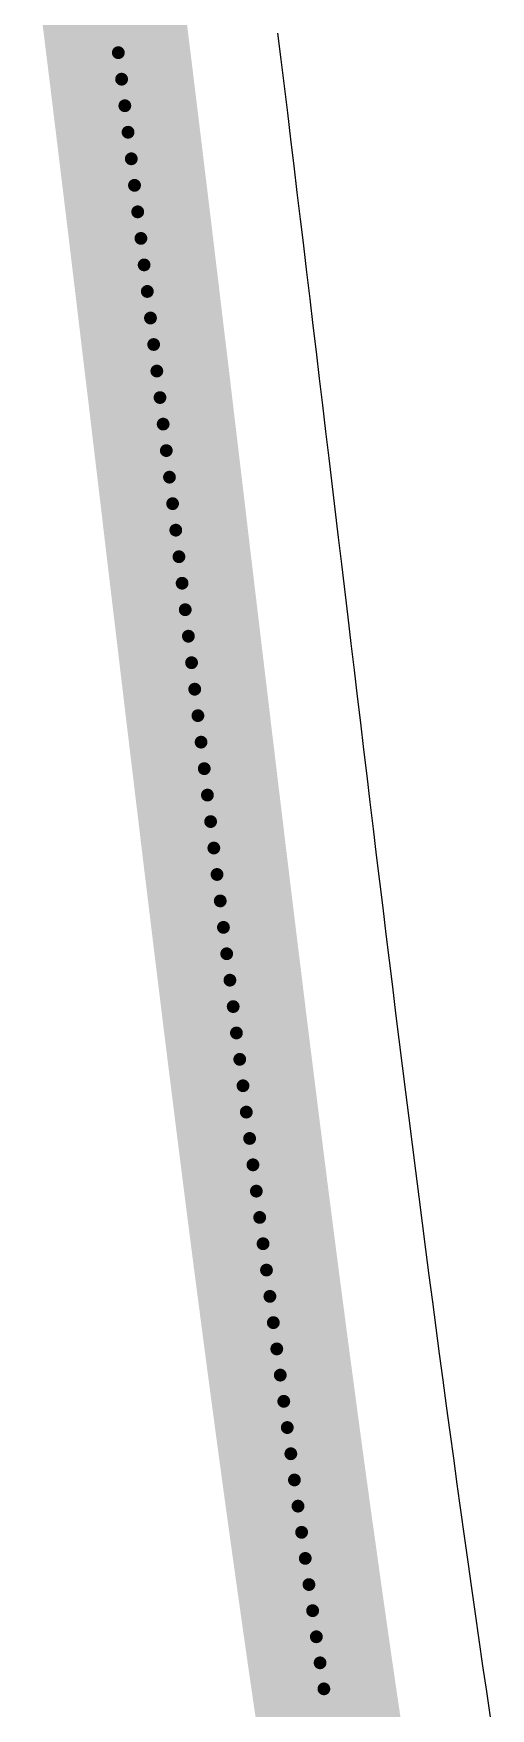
# Model space of a CAD drawing. Header units: millimetres. Extents: x -14 to 86, y -29 to 39.
# Drawn here: x 62.457 to 63.267, y -18.673 to -15.709 of the extents above; entities that cross this region are included whole.
import ezdxf

# ---------------------------------------------------------------- set-up
doc = ezdxf.new("R2010")
doc.units = ezdxf.units.MM
for name, color, linetype in [('BottomLayer', 5, 'Continuous'), ('KeepOutLayer', 6, 'Continuous'), ('Mechanical1', 6, 'Continuous'), ('TopLayer', 1, 'Continuous')]:
    doc.layers.add(name, color=color, linetype=linetype)

msp = doc.modelspace()

# ---------------------------------------------------------------- linework, layer by layer
at = {"layer": 'BottomLayer'}
for p, q in [((62.8955, -15.7549), (62.8897, -15.708)), ((62.8955, -15.755), (62.8955, -15.7549)), ((62.8955, -15.7551), (62.8955, -15.755)), ((62.9013, -15.802), (62.8955, -15.7551)), ((62.9013, -15.8021), (62.9013, -15.802)), ((62.9071, -15.8491), (62.9013, -15.8021)), ((62.9013, -15.8021), (62.9013, -15.8021)), ((62.9071, -15.8492), (62.9071, -15.8491)), ((62.9071, -15.8491), (62.9071, -15.8491)), ((62.9128, -15.8961), (62.9071, -15.8492)), ((62.9128, -15.8962), (62.9128, -15.8961)), ((62.9128, -15.8963), (62.9128, -15.8962)), ((62.9185, -15.9432), (62.9128, -15.8963)), ((62.9185, -15.9433), (62.9185, -15.9432)), ((62.9242, -15.9902), (62.9185, -15.9433)), ((62.9185, -15.9433), (62.9185, -15.9433)), ((62.9242, -15.9903), (62.9242, -15.9902)), ((62.9242, -15.9904), (62.9242, -15.9903)), ((62.9299, -16.0373), (62.9242, -15.9904)), ((62.9299, -16.0374), (62.9299, -16.0373)), ((62.9299, -16.0373), (62.9299, -16.0373)), ((62.9356, -16.0843), (62.9299, -16.0374)), ((62.9356, -16.0844), (62.9356, -16.0843)), ((62.9412, -16.1314), (62.9356, -16.0844)), ((62.9356, -16.0844), (62.9356, -16.0844)), ((62.9469, -16.1784), (62.9412, -16.1314)), ((62.9412, -16.1314), (62.9412, -16.1314)), ((62.9412, -16.1314), (62.9412, -16.1314)), ((62.9469, -16.1785), (62.9469, -16.1784)), ((62.9469, -16.1784), (62.9469, -16.1784)), ((62.9525, -16.2254), (62.9469, -16.1785)), ((62.9525, -16.2255), (62.9525, -16.2254)), ((62.9525, -16.2254), (62.9525, -16.2254)), ((62.9581, -16.2724), (62.9525, -16.2255)), ((62.9581, -16.2725), (62.9581, -16.2724)), ((62.9637, -16.3194), (62.9581, -16.2725)), ((62.9581, -16.2725), (62.9581, -16.2725)), ((62.9637, -16.3195), (62.9637, -16.3194)), ((62.9637, -16.3194), (62.9637, -16.3194)), ((62.9693, -16.3664), (62.9637, -16.3195)), ((62.9749, -16.4134), (62.9693, -16.3664)), ((62.9693, -16.3664), (62.9693, -16.3664)), ((62.9693, -16.3664), (62.9693, -16.3664)), ((62.9805, -16.4603), (62.9749, -16.4134)), ((62.9749, -16.4134), (62.9749, -16.4134)), ((62.9805, -16.4604), (62.9805, -16.4603)), ((62.9973, -16.6011), (62.9805, -16.4604)), ((62.9805, -16.4604), (62.9805, -16.4604)), ((63.0029, -16.648), (62.9973, -16.6011)), ((63.0141, -16.7418), (63.0029, -16.648)), ((63.0197, -16.7887), (63.0141, -16.7418)), ((63.0253, -16.8356), (63.0197, -16.7887)), ((63.0309, -16.8823), (63.0253, -16.8356)), ((63.0253, -16.8356), (63.0253, -16.8356)), ((63.0365, -16.9292), (63.0309, -16.8823)), ((63.0309, -16.8823), (63.0309, -16.8823)), ((63.0421, -16.9759), (63.0365, -16.9292)), ((63.0365, -16.9292), (63.0365, -16.9292)), ((63.0477, -17.0227), (63.0421, -16.9759)), ((63.0534, -17.0695), (63.0477, -17.0227)), ((63.059, -17.1163), (63.0534, -17.0695)), ((63.0647, -17.163), (63.059, -17.1163)), ((63.0704, -17.2096), (63.0647, -17.163)), ((63.0761, -17.2564), (63.0704, -17.2096)), ((63.0704, -17.2096), (63.0704, -17.2096)), ((63.0818, -17.303), (63.0761, -17.2564)), ((63.0875, -17.3495), (63.0818, -17.303)), ((63.0933, -17.3962), (63.0875, -17.3495)), ((63.099, -17.4427), (63.0933, -17.3962)), ((63.1048, -17.4894), (63.099, -17.4427)), ((63.1106, -17.5357), (63.1048, -17.4894)), ((63.1165, -17.5824), (63.1106, -17.5357)), ((63.1223, -17.6289), (63.1165, -17.5824)), ((63.1165, -17.5824), (63.1165, -17.5824)), ((63.1282, -17.6752), (63.1223, -17.6289)), ((63.1341, -17.7218), (63.1282, -17.6752)), ((63.14, -17.768), (63.1341, -17.7218)), ((63.146, -17.8145), (63.14, -17.768)), ((63.152, -17.8609), (63.146, -17.8145)), ((63.158, -17.907), (63.152, -17.8609)), ((63.1641, -17.9535), (63.158, -17.907)), ((63.1702, -17.9997), (63.1641, -17.9535)), ((63.1764, -18.0458), (63.1702, -17.9997)), ((63.1825, -18.0921), (63.1764, -18.0458)), ((63.1887, -18.138), (63.1825, -18.0921)), ((63.195, -18.1843), (63.1887, -18.138)), ((63.2013, -18.2302), (63.195, -18.1843)), ((63.2076, -18.2762), (63.2013, -18.2302)), ((63.214, -18.3225), (63.2076, -18.2762)), ((63.2204, -18.3682), (63.214, -18.3225)), ((63.214, -18.3225), (63.214, -18.3225)), ((63.2268, -18.4141), (63.2204, -18.3682)), ((63.2334, -18.4603), (63.2268, -18.4141)), ((63.2399, -18.5062), (63.2334, -18.4603)), ((63.2465, -18.5517), (63.2399, -18.5062)), ((63.2399, -18.5062), (63.2399, -18.5062)), ((63.2532, -18.5978), (63.2465, -18.5517)), ((63.2599, -18.6435), (63.2532, -18.5978)), ((63.2666, -18.6889), (63.2599, -18.6435)), ((63.2599, -18.6435), (63.2599, -18.6435))]:
    msp.add_line(p, q, dxfattribs=at)
at = {"layer": 'KeepOutLayer', "const_width": 0.254}
for points in [[(62.5837, -15.5551), (62.5895, -15.602)], [(62.5895, -15.602), (62.5954, -15.6489)], [(62.5954, -15.6489), (62.6012, -15.6959)], [(62.6012, -15.6959), (62.607, -15.7428)], [(62.607, -15.7428), (62.6128, -15.7897)], [(62.6128, -15.7897), (62.6185, -15.8367)], [(62.6185, -15.8367), (62.6243, -15.8836)], [(62.6243, -15.8836), (62.63, -15.9306)], [(62.63, -15.9306), (62.6357, -15.9776)], [(62.6357, -15.9776), (62.6414, -16.0245)], [(62.6414, -16.0245), (62.6471, -16.0715)], [(62.6471, -16.0715), (62.6527, -16.1184)], [(62.6527, -16.1184), (62.6584, -16.1654)], [(62.6584, -16.1654), (62.664, -16.2124)], [(62.664, -16.2124), (62.6696, -16.2593)], [(62.6696, -16.2593), (62.6753, -16.3063)], [(62.6753, -16.3063), (62.6809, -16.3532)], [(62.6809, -16.3532), (62.6865, -16.4002)], [(62.6865, -16.4002), (62.6921, -16.4471)], [(62.6921, -16.4471), (62.6977, -16.4941)], [(62.6977, -16.4941), (62.7033, -16.541)], [(62.7033, -16.541), (62.7088, -16.5879)], [(62.7088, -16.5879), (62.7144, -16.6349)], [(62.7144, -16.6349), (62.72, -16.6818)], [(62.72, -16.6818), (62.7256, -16.7287)], [(62.7256, -16.7287), (62.7312, -16.7756)], [(62.7312, -16.7756), (62.7368, -16.8225)], [(62.7368, -16.8225), (62.7424, -16.8694)], [(62.7424, -16.8694), (62.748, -16.9162)], [(62.748, -16.9162), (62.7536, -16.9631)], [(62.7536, -16.9631), (62.7593, -17.01)], [(62.7593, -17.01), (62.7649, -17.0568)], [(62.7649, -17.0568), (62.7706, -17.1037)], [(62.7706, -17.1037), (62.7762, -17.1505)], [(62.7762, -17.1505), (62.7819, -17.1973)], [(62.7819, -17.1973), (62.7876, -17.2441)], [(62.7876, -17.2441), (62.7933, -17.2909)], [(62.7933, -17.2909), (62.799, -17.3376)], [(62.799, -17.3376), (62.8048, -17.3844)], [(62.8048, -17.3844), (62.8105, -17.4311)], [(62.8105, -17.4311), (62.8163, -17.4778)], [(62.8163, -17.4778), (62.8221, -17.5245)], [(62.8221, -17.5245), (62.828, -17.5712)], [(62.828, -17.5712), (62.8338, -17.6179)], [(62.8338, -17.6179), (62.8397, -17.6645)], [(62.8397, -17.6645), (62.8456, -17.7112)], [(62.8456, -17.7112), (62.8515, -17.7578)], [(62.8515, -17.7578), (62.8575, -17.8043)], [(62.8575, -17.8043), (62.8635, -17.8509)], [(62.8635, -17.8509), (62.8695, -17.8975)], [(62.8695, -17.8975), (62.8756, -17.944)], [(62.8756, -17.944), (62.8817, -17.9905)], [(62.8817, -17.9905), (62.8878, -18.037)], [(62.8878, -18.037), (62.894, -18.0834)], [(62.894, -18.0834), (62.9002, -18.1298)], [(62.9002, -18.1298), (62.9064, -18.1762)], [(62.9064, -18.1762), (62.9127, -18.2226)], [(62.9127, -18.2226), (62.919, -18.269)], [(62.919, -18.269), (62.9254, -18.3153)], [(62.9254, -18.3153), (62.9318, -18.3616)], [(62.9318, -18.3616), (62.9383, -18.4078)], [(62.9383, -18.4078), (62.9448, -18.4541)], [(62.9448, -18.4541), (62.9513, -18.5003)], [(62.9513, -18.5003), (62.9579, -18.5465)], [(62.9579, -18.5465), (62.9645, -18.5926)], [(62.9645, -18.5926), (62.9712, -18.6387)], [(62.9712, -18.6387), (62.978, -18.6848)], [(62.978, -18.6848), (62.9848, -18.7309)], [(62.9848, -18.7309), (62.9916, -18.7769)], [(62.9916, -18.7769), (62.9986, -18.8229)]]:
    msp.add_lwpolyline(points, dxfattribs=at)
at = {"layer": 'KeepOutLayer', "const_width": 0.127}
for points in [[(62.526, -15.602, 1), (62.653, -15.602, 1)], [(62.526, -15.602, 1), (62.653, -15.602, 1)], [(62.5319, -15.6489, 1), (62.6589, -15.6489, 1)], [(62.5319, -15.6489, 1), (62.6589, -15.6489, 1)], [(62.5377, -15.6959, 1), (62.6647, -15.6959, 1)], [(62.5377, -15.6959, 1), (62.6647, -15.6959, 1)], [(62.5435, -15.7428, 1), (62.6705, -15.7428, 1)], [(62.5435, -15.7428, 1), (62.6705, -15.7428, 1)], [(62.5493, -15.7897, 1), (62.6763, -15.7897, 1)], [(62.5493, -15.7897, 1), (62.6763, -15.7897, 1)], [(62.555, -15.8367, 1), (62.682, -15.8367, 1)], [(62.555, -15.8367, 1), (62.682, -15.8367, 1)], [(62.5608, -15.8836, 1), (62.6878, -15.8836, 1)], [(62.5608, -15.8836, 1), (62.6878, -15.8836, 1)], [(62.5665, -15.9306, 1), (62.6935, -15.9306, 1)], [(62.5665, -15.9306, 1), (62.6935, -15.9306, 1)], [(62.5722, -15.9776, 1), (62.6992, -15.9776, 1)], [(62.5722, -15.9776, 1), (62.6992, -15.9776, 1)], [(62.5779, -16.0245, 1), (62.7049, -16.0245, 1)], [(62.5779, -16.0245, 1), (62.7049, -16.0245, 1)], [(62.5836, -16.0715, 1), (62.7106, -16.0715, 1)], [(62.5836, -16.0715, 1), (62.7106, -16.0715, 1)], [(62.5892, -16.1184, 1), (62.7162, -16.1184, 1)], [(62.5892, -16.1184, 1), (62.7162, -16.1184, 1)], [(62.5949, -16.1654, 1), (62.7219, -16.1654, 1)], [(62.5949, -16.1654, 1), (62.7219, -16.1654, 1)], [(62.6005, -16.2124, 1), (62.7275, -16.2124, 1)], [(62.6005, -16.2124, 1), (62.7275, -16.2124, 1)], [(62.6061, -16.2593, 1), (62.7331, -16.2593, 1)], [(62.6061, -16.2593, 1), (62.7331, -16.2593, 1)], [(62.6118, -16.3063, 1), (62.7388, -16.3063, 1)], [(62.6118, -16.3063, 1), (62.7388, -16.3063, 1)], [(62.6174, -16.3532, 1), (62.7444, -16.3532, 1)], [(62.6174, -16.3532, 1), (62.7444, -16.3532, 1)], [(62.623, -16.4002, 1), (62.75, -16.4002, 1)], [(62.623, -16.4002, 1), (62.75, -16.4002, 1)], [(62.6286, -16.4471, 1), (62.7556, -16.4471, 1)], [(62.6286, -16.4471, 1), (62.7556, -16.4471, 1)], [(62.6342, -16.4941, 1), (62.7612, -16.4941, 1)], [(62.6342, -16.4941, 1), (62.7612, -16.4941, 1)], [(62.6398, -16.541, 1), (62.7668, -16.541, 1)], [(62.6398, -16.541, 1), (62.7668, -16.541, 1)], [(62.6453, -16.5879, 1), (62.7723, -16.5879, 1)], [(62.6453, -16.5879, 1), (62.7723, -16.5879, 1)], [(62.6509, -16.6349, 1), (62.7779, -16.6349, 1)], [(62.6509, -16.6349, 1), (62.7779, -16.6349, 1)], [(62.6565, -16.6818, 1), (62.7835, -16.6818, 1)], [(62.6565, -16.6818, 1), (62.7835, -16.6818, 1)], [(62.6621, -16.7287, 1), (62.7891, -16.7287, 1)], [(62.6621, -16.7287, 1), (62.7891, -16.7287, 1)], [(62.6677, -16.7756, 1), (62.7947, -16.7756, 1)], [(62.6677, -16.7756, 1), (62.7947, -16.7756, 1)], [(62.6733, -16.8225, 1), (62.8003, -16.8225, 1)], [(62.6733, -16.8225, 1), (62.8003, -16.8225, 1)], [(62.6789, -16.8694, 1), (62.8059, -16.8694, 1)], [(62.6789, -16.8694, 1), (62.8059, -16.8694, 1)], [(62.6845, -16.9162, 1), (62.8115, -16.9162, 1)], [(62.6845, -16.9162, 1), (62.8115, -16.9162, 1)], [(62.6901, -16.9631, 1), (62.8171, -16.9631, 1)], [(62.6901, -16.9631, 1), (62.8171, -16.9631, 1)], [(62.6958, -17.01, 1), (62.8228, -17.01, 1)], [(62.6958, -17.01, 1), (62.8228, -17.01, 1)], [(62.7014, -17.0568, 1), (62.8284, -17.0568, 1)], [(62.7014, -17.0568, 1), (62.8284, -17.0568, 1)], [(62.7071, -17.1037, 1), (62.8341, -17.1037, 1)], [(62.7071, -17.1037, 1), (62.8341, -17.1037, 1)], [(62.7127, -17.1505, 1), (62.8397, -17.1505, 1)], [(62.7127, -17.1505, 1), (62.8397, -17.1505, 1)], [(62.7184, -17.1973, 1), (62.8454, -17.1973, 1)], [(62.7184, -17.1973, 1), (62.8454, -17.1973, 1)], [(62.7241, -17.2441, 1), (62.8511, -17.2441, 1)], [(62.7241, -17.2441, 1), (62.8511, -17.2441, 1)], [(62.7298, -17.2909, 1), (62.8568, -17.2909, 1)], [(62.7298, -17.2909, 1), (62.8568, -17.2909, 1)], [(62.7355, -17.3376, 1), (62.8625, -17.3376, 1)], [(62.7355, -17.3376, 1), (62.8625, -17.3376, 1)], [(62.7413, -17.3844, 1), (62.8683, -17.3844, 1)], [(62.7413, -17.3844, 1), (62.8683, -17.3844, 1)], [(62.747, -17.4311, 1), (62.874, -17.4311, 1)], [(62.747, -17.4311, 1), (62.874, -17.4311, 1)], [(62.7528, -17.4778, 1), (62.8798, -17.4778, 1)], [(62.7528, -17.4778, 1), (62.8798, -17.4778, 1)], [(62.7586, -17.5245, 1), (62.8856, -17.5245, 1)], [(62.7586, -17.5245, 1), (62.8856, -17.5245, 1)], [(62.7645, -17.5712, 1), (62.8915, -17.5712, 1)], [(62.7645, -17.5712, 1), (62.8915, -17.5712, 1)], [(62.7703, -17.6179, 1), (62.8973, -17.6179, 1)], [(62.7703, -17.6179, 1), (62.8973, -17.6179, 1)], [(62.7762, -17.6645, 1), (62.9032, -17.6645, 1)], [(62.7762, -17.6645, 1), (62.9032, -17.6645, 1)], [(62.7821, -17.7112, 1), (62.9091, -17.7112, 1)], [(62.7821, -17.7112, 1), (62.9091, -17.7112, 1)], [(62.788, -17.7578, 1), (62.915, -17.7578, 1)], [(62.788, -17.7578, 1), (62.915, -17.7578, 1)], [(62.794, -17.8043, 1), (62.921, -17.8043, 1)], [(62.794, -17.8043, 1), (62.921, -17.8043, 1)], [(62.8, -17.8509, 1), (62.927, -17.8509, 1)], [(62.8, -17.8509, 1), (62.927, -17.8509, 1)], [(62.806, -17.8975, 1), (62.933, -17.8975, 1)], [(62.806, -17.8975, 1), (62.933, -17.8975, 1)], [(62.8121, -17.944, 1), (62.9391, -17.944, 1)], [(62.8121, -17.944, 1), (62.9391, -17.944, 1)], [(62.8182, -17.9905, 1), (62.9452, -17.9905, 1)], [(62.8182, -17.9905, 1), (62.9452, -17.9905, 1)], [(62.8243, -18.037, 1), (62.9513, -18.037, 1)], [(62.8243, -18.037, 1), (62.9513, -18.037, 1)], [(62.8305, -18.0834, 1), (62.9575, -18.0834, 1)], [(62.8305, -18.0834, 1), (62.9575, -18.0834, 1)], [(62.8367, -18.1298, 1), (62.9637, -18.1298, 1)], [(62.8367, -18.1298, 1), (62.9637, -18.1298, 1)], [(62.8429, -18.1762, 1), (62.9699, -18.1762, 1)], [(62.8429, -18.1762, 1), (62.9699, -18.1762, 1)], [(62.8492, -18.2226, 1), (62.9762, -18.2226, 1)], [(62.8492, -18.2226, 1), (62.9762, -18.2226, 1)], [(62.8555, -18.269, 1), (62.9825, -18.269, 1)], [(62.8555, -18.269, 1), (62.9825, -18.269, 1)], [(62.8619, -18.3153, 1), (62.9889, -18.3153, 1)], [(62.8619, -18.3153, 1), (62.9889, -18.3153, 1)], [(62.8683, -18.3616, 1), (62.9953, -18.3616, 1)], [(62.8683, -18.3616, 1), (62.9953, -18.3616, 1)], [(62.8748, -18.4078, 1), (63.0018, -18.4078, 1)], [(62.8748, -18.4078, 1), (63.0018, -18.4078, 1)], [(62.8813, -18.4541, 1), (63.0083, -18.4541, 1)], [(62.8813, -18.4541, 1), (63.0083, -18.4541, 1)], [(62.8878, -18.5003, 1), (63.0148, -18.5003, 1)], [(62.8878, -18.5003, 1), (63.0148, -18.5003, 1)], [(62.8944, -18.5465, 1), (63.0214, -18.5465, 1)], [(62.8944, -18.5465, 1), (63.0214, -18.5465, 1)], [(62.901, -18.5926, 1), (63.028, -18.5926, 1)], [(62.901, -18.5926, 1), (63.028, -18.5926, 1)], [(62.9077, -18.6387, 1), (63.0347, -18.6387, 1)], [(62.9077, -18.6387, 1), (63.0347, -18.6387, 1)], [(62.9145, -18.6848, 1), (63.0415, -18.6848, 1)], [(62.9145, -18.6848, 1), (63.0415, -18.6848, 1)], [(62.9213, -18.7309, 1), (63.0483, -18.7309, 1)], [(62.9213, -18.7309, 1), (63.0483, -18.7309, 1)], [(62.9281, -18.7769, 1), (63.0551, -18.7769, 1)], [(62.9281, -18.7769, 1), (63.0551, -18.7769, 1)]]:
    msp.add_lwpolyline(points, format="xyb", close=True, dxfattribs=at)
at = {"layer": 'Mechanical1', "const_width": 0.0227}
for points in [[(62.6012, -15.6959), (62.607, -15.7428)], [(62.607, -15.7428), (62.6128, -15.7897)], [(62.6128, -15.7897), (62.6185, -15.8367)], [(62.6185, -15.8367), (62.6243, -15.8836)], [(62.6243, -15.8836), (62.63, -15.9306)], [(62.63, -15.9306), (62.6357, -15.9776)], [(62.6357, -15.9776), (62.6414, -16.0245)], [(62.6414, -16.0245), (62.6471, -16.0715)], [(62.6471, -16.0715), (62.6527, -16.1184)], [(62.6527, -16.1184), (62.6584, -16.1654)], [(62.6584, -16.1654), (62.664, -16.2124)], [(62.664, -16.2124), (62.6696, -16.2593)], [(62.6696, -16.2593), (62.6753, -16.3063)], [(62.6753, -16.3063), (62.6809, -16.3532)], [(62.6809, -16.3532), (62.6865, -16.4002)], [(62.6865, -16.4002), (62.6921, -16.4471)], [(62.6921, -16.4471), (62.6977, -16.4941)], [(62.6977, -16.4941), (62.7033, -16.541)], [(62.7033, -16.541), (62.7088, -16.5879)], [(62.7088, -16.5879), (62.7144, -16.6349)], [(62.7144, -16.6349), (62.72, -16.6818)], [(62.72, -16.6818), (62.7256, -16.7287)], [(62.7256, -16.7287), (62.7312, -16.7756)], [(62.7312, -16.7756), (62.7368, -16.8225)], [(62.7368, -16.8225), (62.7424, -16.8694)], [(62.7424, -16.8694), (62.748, -16.9162)], [(62.748, -16.9162), (62.7536, -16.9631)], [(62.7536, -16.9631), (62.7593, -17.01)], [(62.7593, -17.01), (62.7649, -17.0568)], [(62.7649, -17.0568), (62.7706, -17.1037)], [(62.7706, -17.1037), (62.7762, -17.1505)], [(62.7762, -17.1505), (62.7819, -17.1973)], [(62.7819, -17.1973), (62.7876, -17.2441)], [(62.7876, -17.2441), (62.7933, -17.2909)], [(62.7933, -17.2909), (62.799, -17.3376)], [(62.799, -17.3376), (62.8048, -17.3844)], [(62.8048, -17.3844), (62.8105, -17.4311)], [(62.8105, -17.4311), (62.8163, -17.4778)], [(62.8163, -17.4778), (62.8221, -17.5245)], [(62.8221, -17.5245), (62.828, -17.5712)], [(62.828, -17.5712), (62.8338, -17.6179)], [(62.8338, -17.6179), (62.8397, -17.6645)], [(62.8397, -17.6645), (62.8456, -17.7112)], [(62.8456, -17.7112), (62.8515, -17.7578)], [(62.8515, -17.7578), (62.8575, -17.8043)], [(62.8575, -17.8043), (62.8635, -17.8509)], [(62.8635, -17.8509), (62.8695, -17.8975)], [(62.8695, -17.8975), (62.8756, -17.944)], [(62.8756, -17.944), (62.8817, -17.9905)], [(62.8817, -17.9905), (62.8878, -18.037)], [(62.8878, -18.037), (62.894, -18.0834)], [(62.894, -18.0834), (62.9002, -18.1298)], [(62.9002, -18.1298), (62.9064, -18.1762)], [(62.9064, -18.1762), (62.9127, -18.2226)], [(62.9127, -18.2226), (62.919, -18.269)], [(62.919, -18.269), (62.9254, -18.3153)], [(62.9254, -18.3153), (62.9318, -18.3616)], [(62.9318, -18.3616), (62.9383, -18.4078)], [(62.9383, -18.4078), (62.9448, -18.4541)], [(62.9448, -18.4541), (62.9513, -18.5003)], [(62.9513, -18.5003), (62.9579, -18.5465)], [(62.9579, -18.5465), (62.9645, -18.5926)], [(62.9645, -18.5926), (62.9712, -18.6387)], [(62.9712, -18.6387), (62.978, -18.6848)]]:
    msp.add_lwpolyline(points, dxfattribs=at)
at = {"layer": 'Mechanical1', "const_width": 0.0113}
for points in [[(62.6013, -15.7428, 1), (62.6127, -15.7428, 1)], [(62.6013, -15.7428, 1), (62.6127, -15.7428, 1)], [(62.6071, -15.7897, 1), (62.6185, -15.7897, 1)], [(62.6071, -15.7897, 1), (62.6185, -15.7897, 1)], [(62.6129, -15.8367, 1), (62.6242, -15.8367, 1)], [(62.6129, -15.8367, 1), (62.6242, -15.8367, 1)], [(62.6186, -15.8836, 1), (62.63, -15.8836, 1)], [(62.6186, -15.8836, 1), (62.63, -15.8836, 1)], [(62.6243, -15.9306, 1), (62.6357, -15.9306, 1)], [(62.6243, -15.9306, 1), (62.6357, -15.9306, 1)], [(62.63, -15.9776, 1), (62.6414, -15.9776, 1)], [(62.63, -15.9776, 1), (62.6414, -15.9776, 1)], [(62.6357, -16.0245, 1), (62.6471, -16.0245, 1)], [(62.6357, -16.0245, 1), (62.6471, -16.0245, 1)], [(62.6414, -16.0715, 1), (62.6527, -16.0715, 1)], [(62.6414, -16.0715, 1), (62.6527, -16.0715, 1)], [(62.6471, -16.1184, 1), (62.6584, -16.1184, 1)], [(62.6471, -16.1184, 1), (62.6584, -16.1184, 1)], [(62.6527, -16.1654, 1), (62.6641, -16.1654, 1)], [(62.6527, -16.1654, 1), (62.6641, -16.1654, 1)], [(62.6583, -16.2124, 1), (62.6697, -16.2124, 1)], [(62.6583, -16.2124, 1), (62.6697, -16.2124, 1)], [(62.664, -16.2593, 1), (62.6753, -16.2593, 1)], [(62.664, -16.2593, 1), (62.6753, -16.2593, 1)], [(62.6696, -16.3063, 1), (62.6809, -16.3063, 1)], [(62.6696, -16.3063, 1), (62.6809, -16.3063, 1)], [(62.6752, -16.3532, 1), (62.6865, -16.3532, 1)], [(62.6752, -16.3532, 1), (62.6865, -16.3532, 1)], [(62.6808, -16.4002, 1), (62.6921, -16.4002, 1)], [(62.6808, -16.4002, 1), (62.6921, -16.4002, 1)], [(62.6864, -16.4471, 1), (62.6977, -16.4471, 1)], [(62.6864, -16.4471, 1), (62.6977, -16.4471, 1)], [(62.692, -16.4941, 1), (62.7033, -16.4941, 1)], [(62.692, -16.4941, 1), (62.7033, -16.4941, 1)], [(62.6976, -16.541, 1), (62.7089, -16.541, 1)], [(62.6976, -16.541, 1), (62.7089, -16.541, 1)], [(62.7032, -16.5879, 1), (62.7145, -16.5879, 1)], [(62.7032, -16.5879, 1), (62.7145, -16.5879, 1)], [(62.7088, -16.6349, 1), (62.7201, -16.6349, 1)], [(62.7088, -16.6349, 1), (62.7201, -16.6349, 1)], [(62.7144, -16.6818, 1), (62.7257, -16.6818, 1)], [(62.7144, -16.6818, 1), (62.7257, -16.6818, 1)], [(62.7199, -16.7287, 1), (62.7313, -16.7287, 1)], [(62.7199, -16.7287, 1), (62.7313, -16.7287, 1)], [(62.7255, -16.7756, 1), (62.7369, -16.7756, 1)], [(62.7255, -16.7756, 1), (62.7369, -16.7756, 1)], [(62.7311, -16.8225, 1), (62.7425, -16.8225, 1)], [(62.7311, -16.8225, 1), (62.7425, -16.8225, 1)], [(62.7367, -16.8694, 1), (62.7481, -16.8694, 1)], [(62.7367, -16.8694, 1), (62.7481, -16.8694, 1)], [(62.7424, -16.9162, 1), (62.7537, -16.9162, 1)], [(62.7424, -16.9162, 1), (62.7537, -16.9162, 1)], [(62.748, -16.9631, 1), (62.7593, -16.9631, 1)], [(62.748, -16.9631, 1), (62.7593, -16.9631, 1)], [(62.7536, -17.01, 1), (62.765, -17.01, 1)], [(62.7536, -17.01, 1), (62.765, -17.01, 1)], [(62.7592, -17.0568, 1), (62.7706, -17.0568, 1)], [(62.7592, -17.0568, 1), (62.7706, -17.0568, 1)], [(62.7649, -17.1037, 1), (62.7762, -17.1037, 1)], [(62.7649, -17.1037, 1), (62.7762, -17.1037, 1)], [(62.7706, -17.1505, 1), (62.7819, -17.1505, 1)], [(62.7706, -17.1505, 1), (62.7819, -17.1505, 1)], [(62.7762, -17.1973, 1), (62.7876, -17.1973, 1)], [(62.7762, -17.1973, 1), (62.7876, -17.1973, 1)], [(62.7819, -17.2441, 1), (62.7933, -17.2441, 1)], [(62.7819, -17.2441, 1), (62.7933, -17.2441, 1)], [(62.7876, -17.2909, 1), (62.799, -17.2909, 1)], [(62.7876, -17.2909, 1), (62.799, -17.2909, 1)], [(62.7934, -17.3376, 1), (62.8047, -17.3376, 1)], [(62.7934, -17.3376, 1), (62.8047, -17.3376, 1)], [(62.7991, -17.3844, 1), (62.8104, -17.3844, 1)], [(62.7991, -17.3844, 1), (62.8104, -17.3844, 1)], [(62.8049, -17.4311, 1), (62.8162, -17.4311, 1)], [(62.8049, -17.4311, 1), (62.8162, -17.4311, 1)], [(62.8106, -17.4778, 1), (62.822, -17.4778, 1)], [(62.8106, -17.4778, 1), (62.822, -17.4778, 1)], [(62.8165, -17.5245, 1), (62.8278, -17.5245, 1)], [(62.8165, -17.5245, 1), (62.8278, -17.5245, 1)], [(62.8223, -17.5712, 1), (62.8336, -17.5712, 1)], [(62.8223, -17.5712, 1), (62.8336, -17.5712, 1)], [(62.8281, -17.6179, 1), (62.8395, -17.6179, 1)], [(62.8281, -17.6179, 1), (62.8395, -17.6179, 1)], [(62.834, -17.6645, 1), (62.8454, -17.6645, 1)], [(62.834, -17.6645, 1), (62.8454, -17.6645, 1)], [(62.8399, -17.7112, 1), (62.8513, -17.7112, 1)], [(62.8399, -17.7112, 1), (62.8513, -17.7112, 1)], [(62.8459, -17.7578, 1), (62.8572, -17.7578, 1)], [(62.8459, -17.7578, 1), (62.8572, -17.7578, 1)], [(62.8518, -17.8043, 1), (62.8632, -17.8043, 1)], [(62.8518, -17.8043, 1), (62.8632, -17.8043, 1)], [(62.8578, -17.8509, 1), (62.8692, -17.8509, 1)], [(62.8578, -17.8509, 1), (62.8692, -17.8509, 1)], [(62.8639, -17.8975, 1), (62.8752, -17.8975, 1)], [(62.8639, -17.8975, 1), (62.8752, -17.8975, 1)], [(62.8699, -17.944, 1), (62.8813, -17.944, 1)], [(62.8699, -17.944, 1), (62.8813, -17.944, 1)], [(62.876, -17.9905, 1), (62.8874, -17.9905, 1)], [(62.876, -17.9905, 1), (62.8874, -17.9905, 1)], [(62.8821, -18.037, 1), (62.8935, -18.037, 1)], [(62.8821, -18.037, 1), (62.8935, -18.037, 1)], [(62.8883, -18.0834, 1), (62.8997, -18.0834, 1)], [(62.8883, -18.0834, 1), (62.8997, -18.0834, 1)], [(62.8945, -18.1298, 1), (62.9059, -18.1298, 1)], [(62.8945, -18.1298, 1), (62.9059, -18.1298, 1)], [(62.9007, -18.1762, 1), (62.9121, -18.1762, 1)], [(62.9007, -18.1762, 1), (62.9121, -18.1762, 1)], [(62.907, -18.2226, 1), (62.9184, -18.2226, 1)], [(62.907, -18.2226, 1), (62.9184, -18.2226, 1)], [(62.9134, -18.269, 1), (62.9247, -18.269, 1)], [(62.9134, -18.269, 1), (62.9247, -18.269, 1)], [(62.9197, -18.3153, 1), (62.9311, -18.3153, 1)], [(62.9197, -18.3153, 1), (62.9311, -18.3153, 1)], [(62.9261, -18.3616, 1), (62.9375, -18.3616, 1)], [(62.9261, -18.3616, 1), (62.9375, -18.3616, 1)], [(62.9326, -18.4078, 1), (62.9439, -18.4078, 1)], [(62.9326, -18.4078, 1), (62.9439, -18.4078, 1)], [(62.9391, -18.4541, 1), (62.9504, -18.4541, 1)], [(62.9391, -18.4541, 1), (62.9504, -18.4541, 1)], [(62.9456, -18.5003, 1), (62.957, -18.5003, 1)], [(62.9456, -18.5003, 1), (62.957, -18.5003, 1)], [(62.9522, -18.5465, 1), (62.9636, -18.5465, 1)], [(62.9522, -18.5465, 1), (62.9636, -18.5465, 1)], [(62.9589, -18.5926, 1), (62.9702, -18.5926, 1)], [(62.9589, -18.5926, 1), (62.9702, -18.5926, 1)], [(62.9656, -18.6387, 1), (62.9769, -18.6387, 1)], [(62.9656, -18.6387, 1), (62.9769, -18.6387, 1)]]:
    msp.add_lwpolyline(points, format="xyb", close=True, dxfattribs=at)
at = {"layer": 'TopLayer'}
for p, q in [((62.8955, -15.7549), (62.8897, -15.708)), ((62.8955, -15.755), (62.8955, -15.7549)), ((62.8955, -15.7551), (62.8955, -15.755)), ((62.9013, -15.802), (62.8955, -15.7551)), ((62.9013, -15.8021), (62.9013, -15.802)), ((62.9071, -15.8491), (62.9013, -15.8021)), ((62.9013, -15.8021), (62.9013, -15.8021)), ((62.9071, -15.8492), (62.9071, -15.8491)), ((62.9071, -15.8491), (62.9071, -15.8491)), ((62.9128, -15.8961), (62.9071, -15.8492)), ((62.9128, -15.8962), (62.9128, -15.8961)), ((62.9128, -15.8963), (62.9128, -15.8962)), ((62.9185, -15.9432), (62.9128, -15.8963)), ((62.9185, -15.9433), (62.9185, -15.9432)), ((62.9242, -15.9902), (62.9185, -15.9433)), ((62.9185, -15.9433), (62.9185, -15.9433)), ((62.9242, -15.9903), (62.9242, -15.9902)), ((62.9242, -15.9904), (62.9242, -15.9903)), ((62.9299, -16.0373), (62.9242, -15.9904)), ((62.9299, -16.0374), (62.9299, -16.0373)), ((62.9299, -16.0373), (62.9299, -16.0373)), ((62.9356, -16.0843), (62.9299, -16.0374)), ((62.9356, -16.0844), (62.9356, -16.0843)), ((62.9412, -16.1314), (62.9356, -16.0844)), ((62.9356, -16.0844), (62.9356, -16.0844)), ((62.9469, -16.1784), (62.9412, -16.1314)), ((62.9412, -16.1314), (62.9412, -16.1314)), ((62.9412, -16.1314), (62.9412, -16.1314)), ((62.9469, -16.1785), (62.9469, -16.1784)), ((62.9469, -16.1784), (62.9469, -16.1784)), ((62.9525, -16.2254), (62.9469, -16.1785)), ((62.9525, -16.2255), (62.9525, -16.2254)), ((62.9525, -16.2254), (62.9525, -16.2254)), ((62.9581, -16.2724), (62.9525, -16.2255)), ((62.9581, -16.2725), (62.9581, -16.2724)), ((62.9637, -16.3194), (62.9581, -16.2725)), ((62.9581, -16.2725), (62.9581, -16.2725)), ((62.9637, -16.3195), (62.9637, -16.3194)), ((62.9637, -16.3194), (62.9637, -16.3194)), ((62.9693, -16.3664), (62.9637, -16.3195)), ((62.9749, -16.4134), (62.9693, -16.3664)), ((62.9693, -16.3664), (62.9693, -16.3664)), ((62.9693, -16.3664), (62.9693, -16.3664)), ((62.9805, -16.4603), (62.9749, -16.4134)), ((62.9749, -16.4134), (62.9749, -16.4134)), ((62.9805, -16.4604), (62.9805, -16.4603)), ((62.9973, -16.6011), (62.9805, -16.4604)), ((62.9805, -16.4604), (62.9805, -16.4604)), ((63.0029, -16.648), (62.9973, -16.6011)), ((63.0141, -16.7418), (63.0029, -16.648)), ((63.0197, -16.7887), (63.0141, -16.7418)), ((63.0253, -16.8356), (63.0197, -16.7887)), ((63.0309, -16.8823), (63.0253, -16.8356)), ((63.0253, -16.8356), (63.0253, -16.8356)), ((63.0365, -16.9292), (63.0309, -16.8823)), ((63.0309, -16.8823), (63.0309, -16.8823)), ((63.0421, -16.9759), (63.0365, -16.9292)), ((63.0365, -16.9292), (63.0365, -16.9292)), ((63.0477, -17.0227), (63.0421, -16.9759)), ((63.0534, -17.0695), (63.0477, -17.0227)), ((63.059, -17.1163), (63.0534, -17.0695)), ((63.0647, -17.163), (63.059, -17.1163)), ((63.0704, -17.2096), (63.0647, -17.163)), ((63.0761, -17.2564), (63.0704, -17.2096)), ((63.0704, -17.2096), (63.0704, -17.2096)), ((63.0818, -17.303), (63.0761, -17.2564)), ((63.0875, -17.3495), (63.0818, -17.303)), ((63.0933, -17.3962), (63.0875, -17.3495)), ((63.099, -17.4427), (63.0933, -17.3962)), ((63.1048, -17.4894), (63.099, -17.4427)), ((63.1106, -17.5357), (63.1048, -17.4894)), ((63.1165, -17.5824), (63.1106, -17.5357)), ((63.1223, -17.6289), (63.1165, -17.5824)), ((63.1165, -17.5824), (63.1165, -17.5824)), ((63.1282, -17.6752), (63.1223, -17.6289)), ((63.1341, -17.7218), (63.1282, -17.6752)), ((63.14, -17.768), (63.1341, -17.7218)), ((63.146, -17.8145), (63.14, -17.768)), ((63.152, -17.8609), (63.146, -17.8145)), ((63.158, -17.907), (63.152, -17.8609)), ((63.1641, -17.9535), (63.158, -17.907)), ((63.1702, -17.9997), (63.1641, -17.9535)), ((63.1764, -18.0458), (63.1702, -17.9997)), ((63.1825, -18.0921), (63.1764, -18.0458)), ((63.1887, -18.138), (63.1825, -18.0921)), ((63.195, -18.1843), (63.1887, -18.138)), ((63.2013, -18.2302), (63.195, -18.1843)), ((63.2076, -18.2762), (63.2013, -18.2302)), ((63.214, -18.3225), (63.2076, -18.2762)), ((63.2204, -18.3682), (63.214, -18.3225)), ((63.214, -18.3225), (63.214, -18.3225)), ((63.2268, -18.4141), (63.2204, -18.3682)), ((63.2334, -18.4603), (63.2268, -18.4141)), ((63.2399, -18.5062), (63.2334, -18.4603)), ((63.2465, -18.5517), (63.2399, -18.5062)), ((63.2399, -18.5062), (63.2399, -18.5062)), ((63.2532, -18.5978), (63.2465, -18.5517)), ((63.2599, -18.6435), (63.2532, -18.5978)), ((63.2666, -18.6889), (63.2599, -18.6435)), ((63.2599, -18.6435), (63.2599, -18.6435))]:
    msp.add_line(p, q, dxfattribs=at)

doc.saveas('drawing.dxf')
